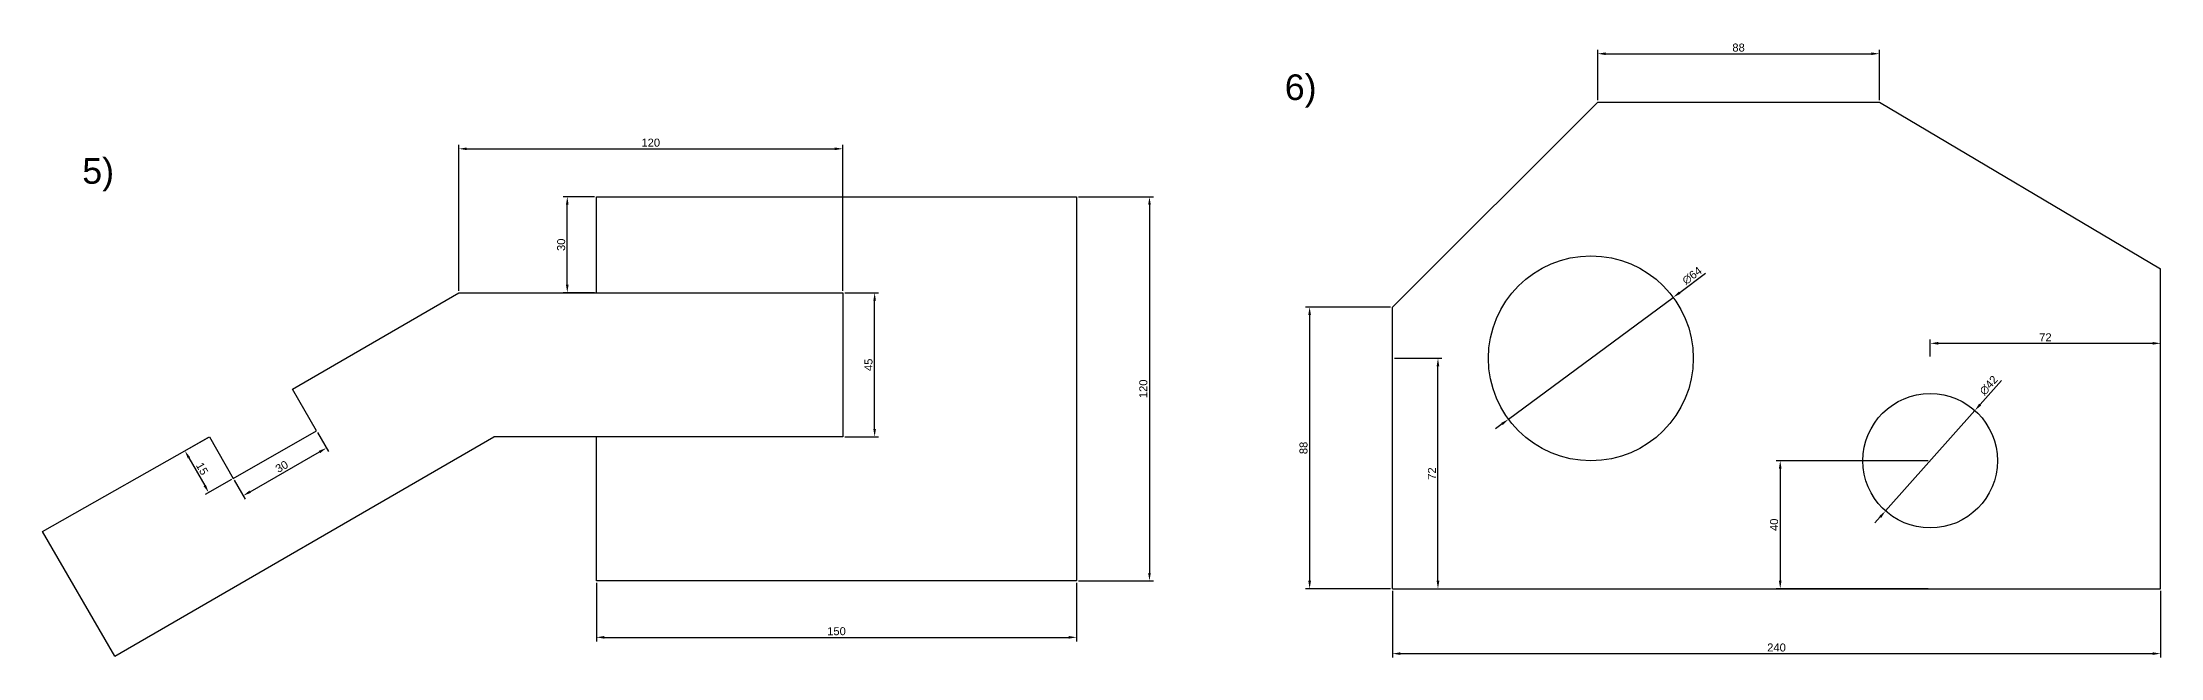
# Model space of a CAD drawing. Header units: millimetres. Extents: x 97 to 1890, y 87 to 1100.
# Drawn here: x 1228 to 1890, y 98 to 291 of the extents above; entities that cross this region are included whole.
import ezdxf

# ---------------------------------------------------------------- set-up
doc = ezdxf.new("R2010")
doc.units = ezdxf.units.MM
doc.styles.get("Standard").update_dxf_attribs({"font": 'arial.ttf'})
doc.dimstyles.new('ISO-25', dxfattribs={"dimtxt": 2.5, "dimasz": 2.5, "dimexe": 1.25, "dimexo": 0.625, "dimtad": 1, "dimtxsty": 'Standard', "dimcen": 2.5, "dimadec": 0, "dimazin": 0, "dimtfac": 1, "dimtmove": 0, "dimatfit": 3, "dimfxl": 1, "dimarcsym": 0})

# ---------------------------------------------------------------- blocks, each defined once
blk = doc.blocks.new('*D13')
at = {"color": 0, "lineweight": -2, "transparency": 16777216}
for p, q in [((1280.02, 167.04), (1271.81, 162.35)), ((1274.14, 160.8), (1279.1, 152.12)), ((1287.46, 154.02), (1279.25, 149.33))]:
    blk.add_line(p, q, dxfattribs=at)
at = {"color": 0, "transparency": 16777216}
for points in [[(1274.5, 161.01), (1273.78, 160.6), (1272.9, 162.97)], [(1279.46, 152.33), (1278.74, 151.91), (1280.34, 149.95)]]:
    blk.add_solid(points, dxfattribs=at)
at = {"layer": 'Defpoints', "color": 0, "transparency": 16777216}
for p in [(1280.56, 167.35), (1288, 154.33), (1280.34, 149.95)]:
    blk.add_point(p, dxfattribs=at)
at = {"color": 0, "transparency": 16777216, "insert": (1278.27, 157.41), "char_height": 2.5, "attachment_point": 5, "rotation": 299.74791}
blk.add_mtext('15', dxfattribs=at)
blk = doc.blocks.new('*D14')
at = {"color": 0, "lineweight": -2, "transparency": 16777216}
for p, q in [((1314.34, 168.71), (1317.74, 162.78)), ((1293.26, 150.19), (1314.95, 162.62)), ((1288.31, 153.79), (1291.71, 147.86))]:
    blk.add_line(p, q, dxfattribs=at)
at = {"color": 0, "transparency": 16777216}
for points in [[(1314.74, 162.98), (1315.16, 162.26), (1317.12, 163.86)], [(1293.05, 150.55), (1293.47, 149.83), (1291.09, 148.95)]]:
    blk.add_solid(points, dxfattribs=at)
at = {"layer": 'Defpoints', "color": 0, "transparency": 16777216}
for p in [(1314.03, 169.25), (1317.12, 163.86), (1288, 154.33)]:
    blk.add_point(p, dxfattribs=at)
at = {"color": 0, "transparency": 16777216, "insert": (1303.16, 158.05), "char_height": 2.5, "attachment_point": 5, "rotation": 29.81988}
blk.add_mtext('30', dxfattribs=at)
blk = doc.blocks.new('*D15')
at = {"color": 0, "lineweight": -2, "transparency": 16777216}
for p, q in [((1400.85, 242.34), (1391.11, 242.34)), ((1392.36, 214.84), (1392.36, 239.84)), ((1400.85, 212.34), (1391.11, 212.34))]:
    blk.add_line(p, q, dxfattribs=at)
at = {"color": 0, "transparency": 16777216}
for points in [[(1391.94, 239.84), (1392.77, 239.84), (1392.36, 242.34)], [(1391.94, 214.84), (1392.77, 214.84), (1392.36, 212.34)]]:
    blk.add_solid(points, dxfattribs=at)
at = {"layer": 'Defpoints', "color": 0, "transparency": 16777216}
for p in [(1392.36, 242.34), (1401.47, 242.34), (1401.47, 212.34)]:
    blk.add_point(p, dxfattribs=at)
at = {"color": 0, "transparency": 16777216, "insert": (1390.45, 227.34), "char_height": 2.5, "attachment_point": 5, "rotation": 90}
blk.add_mtext('30', dxfattribs=at)
blk = doc.blocks.new('*D16')
at = {"color": 0, "lineweight": -2, "transparency": 16777216}
for p, q in [((1479.06, 212.34), (1489.63, 212.34)), ((1488.38, 169.84), (1488.38, 209.84)), ((1479.06, 167.34), (1489.63, 167.34))]:
    blk.add_line(p, q, dxfattribs=at)
at = {"color": 0, "transparency": 16777216}
for points in [[(1487.96, 209.84), (1488.79, 209.84), (1488.38, 212.34)], [(1487.96, 169.84), (1488.79, 169.84), (1488.38, 167.34)]]:
    blk.add_solid(points, dxfattribs=at)
at = {"layer": 'Defpoints', "color": 0, "transparency": 16777216}
for p in [(1478.44, 212.34), (1488.38, 212.34), (1478.44, 167.34)]:
    blk.add_point(p, dxfattribs=at)
at = {"color": 0, "transparency": 16777216, "insert": (1486.48, 189.84), "char_height": 2.5, "attachment_point": 5, "rotation": 90}
blk.add_mtext('45', dxfattribs=at)
blk = doc.blocks.new('*D17')
at = {"color": 0, "lineweight": -2, "transparency": 16777216}
for p, q in [((1358.44, 212.97), (1358.44, 258.57)), ((1478.44, 212.97), (1478.44, 258.57)), ((1360.94, 257.32), (1475.94, 257.32))]:
    blk.add_line(p, q, dxfattribs=at)
at = {"color": 0, "transparency": 16777216}
for points in [[(1360.94, 257.73), (1360.94, 256.9), (1358.44, 257.32)], [(1475.94, 257.73), (1475.94, 256.9), (1478.44, 257.32)]]:
    blk.add_solid(points, dxfattribs=at)
at = {"layer": 'Defpoints', "color": 0, "transparency": 16777216}
for p in [(1478.44, 257.32), (1358.44, 212.34), (1478.44, 212.34)]:
    blk.add_point(p, dxfattribs=at)
at = {"color": 0, "transparency": 16777216, "insert": (1418.44, 259.22), "char_height": 2.5, "attachment_point": 5}
blk.add_mtext('120', dxfattribs=at)
blk = doc.blocks.new('*D18')
at = {"color": 0, "lineweight": -2, "transparency": 16777216}
for p, q in [((1401.47, 121.72), (1401.47, 103.46)), ((1551.47, 121.72), (1551.47, 103.46)), ((1403.97, 104.71), (1548.97, 104.71))]:
    blk.add_line(p, q, dxfattribs=at)
at = {"color": 0, "transparency": 16777216}
for points in [[(1403.97, 105.13), (1403.97, 104.29), (1401.47, 104.71)], [(1548.97, 105.13), (1548.97, 104.29), (1551.47, 104.71)]]:
    blk.add_solid(points, dxfattribs=at)
at = {"layer": 'Defpoints', "color": 0, "transparency": 16777216}
for p in [(1401.47, 122.34), (1551.47, 122.34), (1551.47, 104.71)]:
    blk.add_point(p, dxfattribs=at)
at = {"color": 0, "transparency": 16777216, "insert": (1476.47, 106.61), "char_height": 2.5, "attachment_point": 5}
blk.add_mtext('150', dxfattribs=at)
blk = doc.blocks.new('*D19')
at = {"color": 0, "lineweight": -2, "transparency": 16777216}
for p, q in [((1552.1, 242.34), (1575.49, 242.34)), ((1574.24, 239.84), (1574.24, 124.84)), ((1552.1, 122.34), (1575.49, 122.34))]:
    blk.add_line(p, q, dxfattribs=at)
at = {"color": 0, "transparency": 16777216}
for points in [[(1573.83, 239.84), (1574.66, 239.84), (1574.24, 242.34)], [(1573.83, 124.84), (1574.66, 124.84), (1574.24, 122.34)]]:
    blk.add_solid(points, dxfattribs=at)
at = {"layer": 'Defpoints', "color": 0, "transparency": 16777216}
for p in [(1551.47, 242.34), (1551.47, 122.34), (1574.24, 122.34)]:
    blk.add_point(p, dxfattribs=at)
at = {"color": 0, "transparency": 16777216, "insert": (1572.34, 182.34), "char_height": 2.5, "attachment_point": 5, "rotation": 90}
blk.add_mtext('120', dxfattribs=at)
blk = doc.blocks.new('*D20')
at = {"color": 0, "lineweight": -2, "transparency": 16777216}
for p, q in [((1649.53, 207.87), (1623.03, 207.87)), ((1624.28, 205.37), (1624.28, 122.37)), ((1649.53, 119.87), (1623.03, 119.87))]:
    blk.add_line(p, q, dxfattribs=at)
at = {"color": 0, "transparency": 16777216}
for points in [[(1623.86, 205.37), (1624.7, 205.37), (1624.28, 207.87)], [(1623.86, 122.37), (1624.7, 122.37), (1624.28, 119.87)]]:
    blk.add_solid(points, dxfattribs=at)
at = {"layer": 'Defpoints', "color": 0, "transparency": 16777216}
for p in [(1650.15, 207.87), (1624.28, 119.87), (1650.15, 119.87)]:
    blk.add_point(p, dxfattribs=at)
at = {"color": 0, "transparency": 16777216, "insert": (1622.38, 163.87), "char_height": 2.5, "attachment_point": 5, "rotation": 90}
blk.add_mtext('88', dxfattribs=at)
blk = doc.blocks.new('*D21')
at = {"color": 0, "lineweight": -2, "transparency": 16777216}
for p, q in [((1714.29, 272.49), (1714.29, 288.27)), ((1716.79, 287.02), (1799.79, 287.02)), ((1802.29, 272.49), (1802.29, 288.27))]:
    blk.add_line(p, q, dxfattribs=at)
at = {"color": 0, "transparency": 16777216}
for points in [[(1716.79, 287.44), (1716.79, 286.61), (1714.29, 287.02)], [(1799.79, 287.44), (1799.79, 286.61), (1802.29, 287.02)]]:
    blk.add_solid(points, dxfattribs=at)
at = {"layer": 'Defpoints', "color": 0, "transparency": 16777216}
for p in [(1802.29, 287.02), (1714.29, 271.87), (1802.29, 271.87)]:
    blk.add_point(p, dxfattribs=at)
at = {"color": 0, "transparency": 16777216, "insert": (1758.29, 288.93), "char_height": 2.5, "attachment_point": 5}
blk.add_mtext('88', dxfattribs=at)
blk = doc.blocks.new('*D22')
at = {"color": 0, "lineweight": -2, "transparency": 16777216}
for p, q in [((1747.97, 218.34), (1739.9, 212.37)), ((1686.42, 172.85), (1737.89, 210.89)), ((1684.4, 171.36), (1682.39, 169.88))]:
    blk.add_line(p, q, dxfattribs=at)
at = {"color": 0, "transparency": 16777216}
for points in [[(1739.65, 212.71), (1740.14, 212.04), (1737.89, 210.89)], [(1684.16, 171.7), (1684.65, 171.03), (1686.42, 172.85)]]:
    blk.add_solid(points, dxfattribs=at)
at = {"layer": 'Defpoints', "color": 0, "transparency": 16777216}
for p in [(1737.89, 210.89), (1686.42, 172.85)]:
    blk.add_point(p, dxfattribs=at)
at = {"color": 0, "transparency": 16777216, "insert": (1743.77, 217.69), "char_height": 2.5, "attachment_point": 5, "rotation": 36.46435}
blk.add_mtext('∅64', dxfattribs=at)
blk = doc.blocks.new('*D23')
at = {"color": 0, "lineweight": -2, "transparency": 16777216}
for p, q in [((1840.43, 184.92), (1833.77, 177.43)), ((1804.2, 144.18), (1832.1, 175.56)), ((1802.53, 142.31), (1800.87, 140.44))]:
    blk.add_line(p, q, dxfattribs=at)
at = {"color": 0, "transparency": 16777216}
for points in [[(1833.45, 177.71), (1834.08, 177.15), (1832.1, 175.56)], [(1802.22, 142.58), (1802.85, 142.03), (1804.2, 144.18)]]:
    blk.add_solid(points, dxfattribs=at)
at = {"layer": 'Defpoints', "color": 0, "transparency": 16777216}
for p in [(1832.1, 175.56), (1804.2, 144.18)]:
    blk.add_point(p, dxfattribs=at)
at = {"color": 0, "transparency": 16777216, "insert": (1836.45, 183.42), "char_height": 2.5, "attachment_point": 5, "rotation": 48.35622}
blk.add_mtext('∅42', dxfattribs=at)
blk = doc.blocks.new('*D24')
at = {"color": 0, "lineweight": -2, "transparency": 16777216}
for p, q in [((1817.53, 159.87), (1770.05, 159.87)), ((1771.3, 157.37), (1771.3, 122.37)), ((1817.53, 119.87), (1770.05, 119.87))]:
    blk.add_line(p, q, dxfattribs=at)
at = {"color": 0, "transparency": 16777216}
for points in [[(1770.89, 157.37), (1771.72, 157.37), (1771.3, 159.87)], [(1770.89, 122.37), (1771.72, 122.37), (1771.3, 119.87)]]:
    blk.add_solid(points, dxfattribs=at)
at = {"layer": 'Defpoints', "color": 0, "transparency": 16777216}
for p in [(1818.15, 159.87), (1771.3, 119.87), (1818.15, 119.87)]:
    blk.add_point(p, dxfattribs=at)
at = {"color": 0, "transparency": 16777216, "insert": (1769.4, 139.87), "char_height": 2.5, "attachment_point": 5, "rotation": 90}
blk.add_mtext('40', dxfattribs=at)
blk = doc.blocks.new('*D25')
at = {"color": 0, "lineweight": -2, "transparency": 16777216}
for p, q in [((1650.15, 119.24), (1650.15, 98.37)), ((1890.15, 119.24), (1890.15, 98.37)), ((1652.65, 99.62), (1887.65, 99.62))]:
    blk.add_line(p, q, dxfattribs=at)
at = {"color": 0, "transparency": 16777216}
for points in [[(1652.65, 100.04), (1652.65, 99.2), (1650.15, 99.62)], [(1887.65, 100.04), (1887.65, 99.2), (1890.15, 99.62)]]:
    blk.add_solid(points, dxfattribs=at)
at = {"layer": 'Defpoints', "color": 0, "transparency": 16777216}
for p in [(1650.15, 119.87), (1890.15, 119.87), (1890.15, 99.62)]:
    blk.add_point(p, dxfattribs=at)
at = {"color": 0, "transparency": 16777216, "insert": (1770.15, 101.52), "char_height": 2.5, "attachment_point": 5}
blk.add_mtext('240', dxfattribs=at)
blk = doc.blocks.new('*D26')
at = {"color": 0, "lineweight": -2, "transparency": 16777216}
for p, q in [((1650.78, 191.87), (1665.63, 191.87)), ((1664.38, 122.37), (1664.38, 189.37)), ((1650.78, 119.87), (1665.63, 119.87))]:
    blk.add_line(p, q, dxfattribs=at)
at = {"color": 0, "transparency": 16777216}
for points in [[(1663.96, 189.37), (1664.79, 189.37), (1664.38, 191.87)], [(1663.96, 122.37), (1664.79, 122.37), (1664.38, 119.87)]]:
    blk.add_solid(points, dxfattribs=at)
at = {"layer": 'Defpoints', "color": 0, "transparency": 16777216}
for p in [(1650.15, 191.87), (1664.38, 191.87), (1650.15, 119.87)]:
    blk.add_point(p, dxfattribs=at)
at = {"color": 0, "transparency": 16777216, "insert": (1662.5, 155.87), "char_height": 2.5, "attachment_point": 5, "rotation": 90}
blk.add_mtext('72', dxfattribs=at)
blk = doc.blocks.new('*D27')
at = {"color": 0, "lineweight": -2, "transparency": 16777216}
for p, q in [((1818.15, 192.49), (1818.15, 197.8)), ((1887.65, 196.55), (1820.65, 196.55)), ((1890.15, 192.49), (1890.15, 197.8))]:
    blk.add_line(p, q, dxfattribs=at)
at = {"color": 0, "transparency": 16777216}
for points in [[(1820.65, 196.97), (1820.65, 196.14), (1818.15, 196.55)], [(1887.65, 196.97), (1887.65, 196.14), (1890.15, 196.55)]]:
    blk.add_solid(points, dxfattribs=at)
at = {"layer": 'Defpoints', "color": 0, "transparency": 16777216}
for p in [(1818.15, 196.55), (1818.15, 191.87), (1890.15, 191.87)]:
    blk.add_point(p, dxfattribs=at)
at = {"color": 0, "transparency": 16777216, "insert": (1854.15, 198.43), "char_height": 2.5, "attachment_point": 5}
blk.add_mtext('72', dxfattribs=at)

msp = doc.modelspace()

# ---------------------------------------------------------------- linework, layer by layer
for p, q in [((1650.15, 207.869), (1714.295, 271.869)), ((1714.295, 271.869), (1802.295, 271.869)), ((1802.295, 271.869), (1890.15, 219.869)), ((1401.472, 212.343), (1401.472, 242.343)), ((1401.472, 242.343), (1551.472, 242.343)), ((1551.472, 242.343), (1551.472, 122.343)), ((1890.15, 119.869), (1890.15, 219.869)), ((1306.533, 182.24), (1358.435, 212.343)), ((1358.435, 212.343), (1478.435, 212.343)), ((1358.435, 212.343), (1401.472, 212.343)), ((1478.435, 212.343), (1478.435, 167.343)), ((1650.15, 119.869), (1650.15, 207.869)), ((1890.15, 119.869), (1890.15, 191.869)), ((1890.15, 119.869), (1890.15, 191.869)), ((1314.031, 169.249), (1306.533, 182.24)), ((1228.366, 137.761), (1280.561, 167.354)), ((1250.997, 98.866), (1369.444, 167.343)), ((1280.561, 167.354), (1288.003, 154.331)), ((1288.003, 154.331), (1314.031, 169.249)), ((1478.435, 167.343), (1369.444, 167.343)), ((1401.472, 122.343), (1401.472, 167.343)), ((1250.997, 98.866), (1228.366, 137.761)), ((1551.472, 122.343), (1401.472, 122.343)), ((1650.15, 119.869), (1890.15, 119.869))]:
    msp.add_line(p, q)
for centre, radius in [((1712.15, 191.869), 32), ((1818.15, 159.869), 21)]:
    msp.add_circle(centre, radius)

# ---------------------------------------------------------------- texts
at = {"char_height": 8, "attachment_point": 1}
for s, width, insert in [('6)', 50.01304, (1616.521, 280.563)), ('5)', 63.00863, (1240.84, 254.398))]:
    msp.add_mtext_dynamic_manual_height_columns(s, width=width, gutter_width=1.527, heights=[0], dxfattribs=dict(at, insert=insert))

# ---------------------------------------------------------------- dimensions: what is measured, and where the dimension line sits
for base, p1, p2, picture, middle in [((1802.295, 287.025), (1714.295, 271.869), (1802.295, 271.869), '*D21', (1758.295, 288.926)), ((1478.435, 257.316), (1358.435, 212.343), (1478.435, 212.343), '*D17', (1418.435, 259.218)), ((1818.15, 196.554), (1890.15, 191.869), (1818.15, 191.869), '*D27', (1854.15, 198.434)), ((1551.472, 104.711), (1401.472, 122.343), (1551.472, 122.343), '*D18', (1476.472, 106.613)), ((1890.15, 99.621), (1650.15, 119.869), (1890.15, 119.869), '*D25', (1770.15, 101.522))]:
    dim = msp.add_linear_dim(base=base, p1=p1, p2=p2, dimstyle='ISO-25')
    dim.commit()
    dim.dimension.update_dxf_attribs({"geometry": picture, "text_midpoint": middle})
for base, p1, p2, picture, middle in [((1392.356, 242.343), (1401.472, 212.343), (1401.472, 242.343), '*D15', (1390.454, 227.343)), ((1574.244, 122.343), (1551.472, 242.343), (1551.472, 122.343), '*D19', (1572.342, 182.343)), ((1488.378, 212.343), (1478.435, 167.343), (1478.435, 212.343), '*D16', (1486.481, 189.843)), ((1624.282, 119.869), (1650.15, 207.869), (1650.15, 119.869), '*D20', (1622.38, 163.869)), ((1664.378, 191.869), (1650.15, 119.869), (1650.15, 191.869), '*D26', (1662.498, 155.869)), ((1771.303, 119.869), (1818.15, 159.869), (1818.15, 119.869), '*D24', (1769.401, 139.869))]:
    dim = msp.add_linear_dim(base=base, p1=p1, p2=p2, angle=90, dimstyle='ISO-25')
    dim.commit()
    dim.dimension.update_dxf_attribs({"geometry": picture, "text_midpoint": middle})
dim = msp.add_diameter_dim_2p(p1=(1686.415, 172.851), p2=(1737.886, 210.887), dimstyle='ISO-25')
dim.commit()
dim.dimension.update_dxf_attribs({"geometry": '*D22', "text_midpoint": (1744.939, 216.1), "dimtype": 163})
dim = msp.add_diameter_dim_2p(p1=(1804.196, 144.176), p2=(1832.105, 175.562), dimstyle='ISO-25')
dim.commit()
dim.dimension.update_dxf_attribs({"geometry": '*D23', "text_midpoint": (1837.928, 182.111)})
for p1, p2, distance, picture, middle in [((1280.561, 167.354), (1288.003, 154.331), -8.827, '*D13', (1278.269, 157.406)), ((1288.003, 154.331), (1314.031, 169.249), -6.208, '*D14', (1303.158, 158.055))]:
    dim = msp.add_aligned_dim(p1=p1, p2=p2, distance=distance, dimstyle='ISO-25')
    dim.commit()
    dim.dimension.update_dxf_attribs({"geometry": picture, "text_midpoint": middle})

doc.saveas('drawing.dxf')
